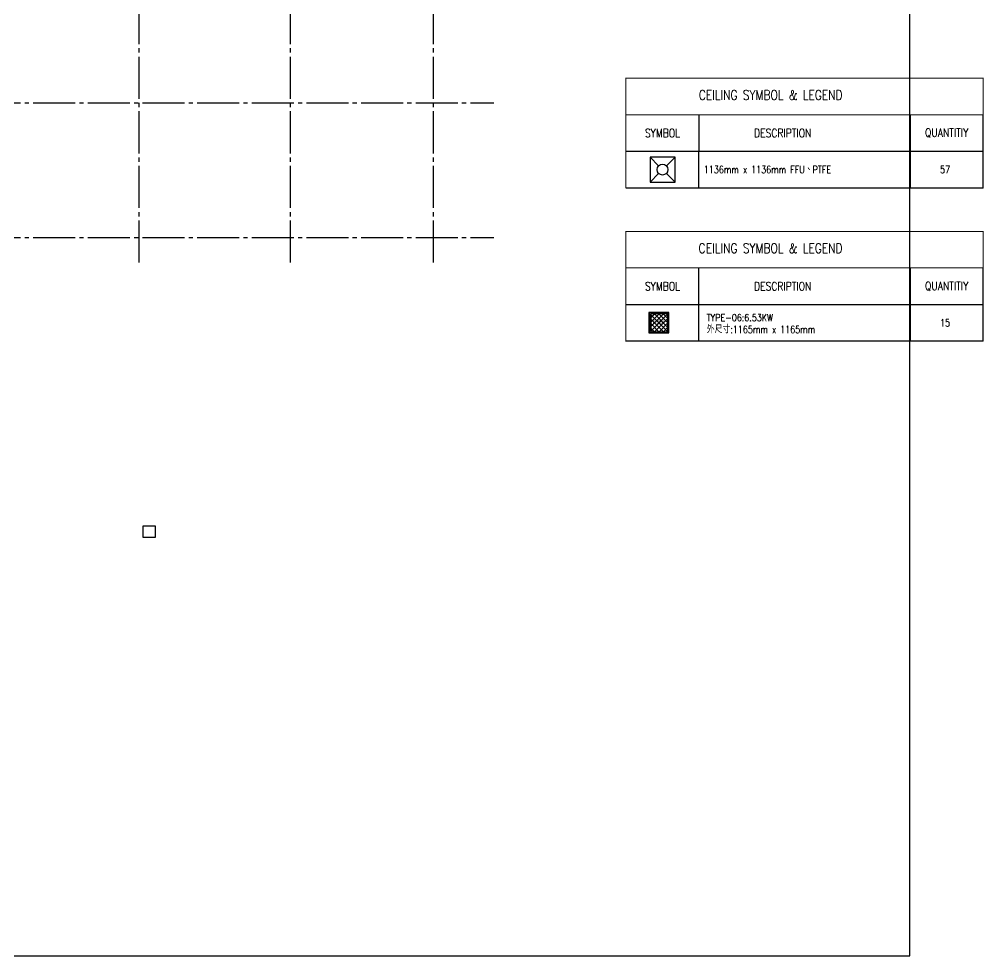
# Model space of a CAD drawing. Header units: millimetres. Extents: x -48783 to 40488, y 6477 to 32964.
# Drawn here: x 24487 to 30223, y 6477 to 12047 of the extents above; entities that cross this region are included whole.
import ezdxf
from ezdxf.enums import TextEntityAlignment as Align

# ---------------------------------------------------------------- set-up
doc = ezdxf.new("R2010")
doc.units = ezdxf.units.MM
doc.header["$LTSCALE"] = 100
doc.linetypes.add('X-N-FAB-L20$0$COL-CEN-LIN', pattern=[3.25, 2.5, -0.25, 0.25, -0.25])
for name, color, linetype in [('0-XREF', 7, 'Continuous'), ('188K-SM-03-F1-L20-MECH-DCC-Y2257103$0$0-H-FFU-TXT', 7, 'Continuous'), ('188K-SM-03-F1-L20-MECH-DCC-Y2257103$0$0-kate-DCC', 1, 'Continuous'), ('188K-SM-03-F1-L20-MECH-DCC-Y2257103$0$0-kate-DCC-TYPE', 7, 'Continuous'), ('188K-SM-06-F1-L20-ELEC-LIGHT-Y2257103$0$0_XREF', 8, 'Continuous'), ('188K-SM-06-F1-L20-HVAC-FFU-Y2257103$0$0-H-FFU-TXT', 7, 'Continuous'), ('188K-SM-06-F1-L20-HVAC-FFU-Y2257103$0$AC-FFU-ULPA', 4, 'Continuous'), ('X-N-FAB-L20$0$BLOCK', 8, 'Continuous'), ('X-N-FAB-L20$0$CCL', 8, 'X-N-FAB-L20$0$COL-CEN-LIN')]:
    doc.layers.add(name, color=color, linetype=linetype)
doc.styles.add('188K-SM-03-F1-L20-MECH-DCC-Y2257103$0$aa-txt', font='simplex.shx', dxfattribs={"width": 0.8, "bigfont": 'chineset.shx'})
doc.styles.add('188K-SM-03-F1-L20-MECH-DCC-Y2257103$0$Standard', font='arial.ttf')
doc.styles.add('188K-SM-06-F1-L20-HVAC-FFU-Y2257103$0$aa-txt', font='simplex.shx', dxfattribs={"width": 0.8, "bigfont": 'chineset.shx'})

# ---------------------------------------------------------------- blocks, each defined once
blk = doc.blocks.new('188K-SM-06-F1-L20-ELEC-LIGHT-Y2257103')
at = {"layer": '188K-SM-06-F1-L20-ELEC-LIGHT-Y2257103$0$0_XREF', "ltscale": 1000}
blk.add_lwpolyline([(25225, 9035), (25295, 9035), (25295, 8965), (25225, 8965)], close=True, dxfattribs=at)
blk = doc.blocks.new('188K-SM-06-F1-L20-HVAC-FFU-Y2257103$0$H-FU-U-12x12')
for p, q in [((423, 777), (28, 1172)), ((777, 777), (1172, 1172)), ((28, 28), (423, 423)), ((1172, 28), (777, 423))]:
    blk.add_line(p, q)
blk.add_lwpolyline([(1172, 28), (1172, 1172), (28, 1172), (28, 28)], close=True)
blk.add_circle((600, 600), 250)
at = {"layer": 'DefPoints'}
blk.add_lwpolyline([(1200, 1200), (0, 1200), (0, 0), (1200, 0)], close=True, dxfattribs=at)
blk = doc.blocks.new('188K-SM-06-F1-L20-HVAC-FFU-Y2257103$0$H-FFU-ULPA')
for p, q in [((423, 777), (28, 1172)), ((777, 777), (1172, 1172)), ((28, 28), (423, 423)), ((1172, 28), (777, 423))]:
    blk.add_line(p, q)
blk.add_lwpolyline([(1172, 28), (1172, 1172), (28, 1172), (28, 28)], close=True)
blk.add_circle((600, 600), 250)
blk = doc.blocks.new('188K-SM-06-F1-L20-HVAC-FFU-Y2257103')
blk.add_line((29785.7, 11479.8), (29785.7, 11045.6))
at = {"layer": '188K-SM-06-F1-L20-HVAC-FFU-Y2257103$0$0-H-FFU-TXT'}
for p, q in [((28529.6, 11045.4), (28529.8, 11479.4)), ((30219.9, 11045.6), (30220.1, 11480.5)), ((28095.5, 11262.3), (30220, 11262.8)), ((28095.6, 11045.2), (30220, 11045.6))]:
    blk.add_line(p, q, dxfattribs=at)
at = {"layer": '188K-SM-06-F1-L20-HVAC-FFU-Y2257103$0$0-H-FFU-TXT', "const_width": 6.03}
for points in [[(30220, 11697), (30219.9, 11045.6), (28095.4, 11045.2), (28095.5, 11696.6), (30220, 11697)], [(28095.5, 11479.4), (30220, 11479.9)]]:
    blk.add_lwpolyline(points, dxfattribs=at)
at = {"layer": '188K-SM-06-F1-L20-HVAC-FFU-Y2257103$0$AC-FFU-ULPA'}
for name, p, xscale, yscale, zscale in [('188K-SM-06-F1-L20-HVAC-FFU-Y2257103$0$H-FU-U-12x12', (18060, 14737.7), -0.09999999999999432, 0.09999999999999432, 0.09999999999999432), ('188K-SM-06-F1-L20-HVAC-FFU-Y2257103$0$H-FU-U-12x12', (18300, 14737.7), -0.09999999999999432, 0.09999999999999432, 0.09999999999999432), ('188K-SM-06-F1-L20-HVAC-FFU-Y2257103$0$H-FU-U-12x12', (18540, 14737.7), -0.09999999999999432, 0.09999999999999432, 0.09999999999999432), ('188K-SM-06-F1-L20-HVAC-FFU-Y2257103$0$H-FU-U-12x12', (18780, 14737.7), -0.09999999999999432, 0.09999999999999432, 0.09999999999999432), ('188K-SM-06-F1-L20-HVAC-FFU-Y2257103$0$H-FU-U-12x12', (19020, 14737.7), -0.09999999999999432, 0.09999999999999432, 0.09999999999999432), ('188K-SM-06-F1-L20-HVAC-FFU-Y2257103$0$H-FU-U-12x12', (19260, 14737.7), -0.09999999999999432, 0.09999999999999432, 0.09999999999999432), ('188K-SM-06-F1-L20-HVAC-FFU-Y2257103$0$H-FU-U-12x12', (19500, 14737.8), -0.09999999999999432, 0.09999999999999432, 0.09999999999999432), ('188K-SM-06-F1-L20-HVAC-FFU-Y2257103$0$H-FU-U-12x12', (19740, 14737.8), -0.09999999999999432, 0.09999999999999432, 0.09999999999999432), ('188K-SM-06-F1-L20-HVAC-FFU-Y2257103$0$H-FU-U-12x12', (19980, 14737.7), -0.09999999999999432, 0.09999999999999432, 0.09999999999999432), ('188K-SM-06-F1-L20-HVAC-FFU-Y2257103$0$H-FU-U-12x12', (20220, 14737.8), -0.09999999999999432, 0.09999999999999432, 0.09999999999999432), ('188K-SM-06-F1-L20-HVAC-FFU-Y2257103$0$H-FU-U-12x12', (20460, 14737.8), -0.09999999999999432, 0.09999999999999432, 0.09999999999999432), ('188K-SM-06-F1-L20-HVAC-FFU-Y2257103$0$H-FU-U-12x12', (20700, 14737.8), -0.09999999999999432, 0.09999999999999432, 0.09999999999999432), ('188K-SM-06-F1-L20-HVAC-FFU-Y2257103$0$H-FU-U-12x12', (18180, 14617.7), -0.09999999999999432, 0.09999999999999432, 0.09999999999999432), ('188K-SM-06-F1-L20-HVAC-FFU-Y2257103$0$H-FU-U-12x12', (19620, 14617.8), -0.09999999999999432, 0.09999999999999432, 0.09999999999999432), ('188K-SM-06-F1-L20-HVAC-FFU-Y2257103$0$H-FU-U-12x12', (17820, 14497.7), -0.09999999999999432, 0.09999999999999432, 0.09999999999999432), ('188K-SM-06-F1-L20-HVAC-FFU-Y2257103$0$H-FU-U-12x12', (18060, 14497.7), -0.09999999999999432, 0.09999999999999432, 0.09999999999999432), ('188K-SM-06-F1-L20-HVAC-FFU-Y2257103$0$H-FU-U-12x12', (18300, 14497.7), -0.09999999999999432, 0.09999999999999432, 0.09999999999999432), ('188K-SM-06-F1-L20-HVAC-FFU-Y2257103$0$H-FU-U-12x12', (18540, 14497.7), -0.09999999999999432, 0.09999999999999432, 0.09999999999999432), ('188K-SM-06-F1-L20-HVAC-FFU-Y2257103$0$H-FU-U-12x12', (18780, 14497.7), -0.09999999999999432, 0.09999999999999432, 0.09999999999999432), ('188K-SM-06-F1-L20-HVAC-FFU-Y2257103$0$H-FU-U-12x12', (19020, 14497.7), -0.09999999999999432, 0.09999999999999432, 0.09999999999999432), ('188K-SM-06-F1-L20-HVAC-FFU-Y2257103$0$H-FU-U-12x12', (19260, 14497.7), -0.09999999999999432, 0.09999999999999432, 0.09999999999999432), ('188K-SM-06-F1-L20-HVAC-FFU-Y2257103$0$H-FU-U-12x12', (19500, 14497.8), -0.09999999999999432, 0.09999999999999432, 0.09999999999999432), ('188K-SM-06-F1-L20-HVAC-FFU-Y2257103$0$H-FU-U-12x12', (19740, 14497.8), -0.09999999999999432, 0.09999999999999432, 0.09999999999999432), ('188K-SM-06-F1-L20-HVAC-FFU-Y2257103$0$H-FU-U-12x12', (19980, 14497.7), -0.09999999999999432, 0.09999999999999432, 0.09999999999999432), ('188K-SM-06-F1-L20-HVAC-FFU-Y2257103$0$H-FU-U-12x12', (20220, 14497.8), -0.09999999999999432, 0.09999999999999432, 0.09999999999999432), ('188K-SM-06-F1-L20-HVAC-FFU-Y2257103$0$H-FU-U-12x12', (20460, 14497.8), -0.09999999999999432, 0.09999999999999432, 0.09999999999999432), ('188K-SM-06-F1-L20-HVAC-FFU-Y2257103$0$H-FU-U-12x12', (20700, 14497.8), -0.09999999999999432, 0.09999999999999432, 0.09999999999999432), ('188K-SM-06-F1-L20-HVAC-FFU-Y2257103$0$H-FU-U-12x12', (18660, 14377.7), -0.09999999999999432, 0.09999999999999432, 0.09999999999999432), ('188K-SM-06-F1-L20-HVAC-FFU-Y2257103$0$H-FU-U-12x12', (20100, 14377.8), -0.09999999999999432, 0.09999999999999432, 0.09999999999999432), ('188K-SM-06-F1-L20-HVAC-FFU-Y2257103$0$H-FU-U-12x12', (17820, 14257.7), -0.09999999999999432, 0.09999999999999432, 0.09999999999999432), ('188K-SM-06-F1-L20-HVAC-FFU-Y2257103$0$H-FU-U-12x12', (18060, 14257.7), -0.09999999999999432, 0.09999999999999432, 0.09999999999999432), ('188K-SM-06-F1-L20-HVAC-FFU-Y2257103$0$H-FU-U-12x12', (18300, 14257.7), -0.09999999999999432, 0.09999999999999432, 0.09999999999999432), ('188K-SM-06-F1-L20-HVAC-FFU-Y2257103$0$H-FU-U-12x12', (18540, 14257.7), -0.09999999999999432, 0.09999999999999432, 0.09999999999999432), ('188K-SM-06-F1-L20-HVAC-FFU-Y2257103$0$H-FU-U-12x12', (18780, 14257.7), -0.09999999999999432, 0.09999999999999432, 0.09999999999999432), ('188K-SM-06-F1-L20-HVAC-FFU-Y2257103$0$H-FU-U-12x12', (19020, 14257.7), -0.09999999999999432, 0.09999999999999432, 0.09999999999999432), ('188K-SM-06-F1-L20-HVAC-FFU-Y2257103$0$H-FU-U-12x12', (19260, 14257.7), -0.09999999999999432, 0.09999999999999432, 0.09999999999999432), ('188K-SM-06-F1-L20-HVAC-FFU-Y2257103$0$H-FU-U-12x12', (19500, 14257.8), -0.09999999999999432, 0.09999999999999432, 0.09999999999999432), ('188K-SM-06-F1-L20-HVAC-FFU-Y2257103$0$H-FU-U-12x12', (19740, 14257.8), -0.09999999999999432, 0.09999999999999432, 0.09999999999999432), ('188K-SM-06-F1-L20-HVAC-FFU-Y2257103$0$H-FU-U-12x12', (19980, 14257.7), -0.09999999999999432, 0.09999999999999432, 0.09999999999999432), ('188K-SM-06-F1-L20-HVAC-FFU-Y2257103$0$H-FU-U-12x12', (20220, 14257.8), -0.09999999999999432, 0.09999999999999432, 0.09999999999999432), ('188K-SM-06-F1-L20-HVAC-FFU-Y2257103$0$H-FU-U-12x12', (20460, 14257.8), -0.09999999999999432, 0.09999999999999432, 0.09999999999999432), ('188K-SM-06-F1-L20-HVAC-FFU-Y2257103$0$H-FU-U-12x12', (20700, 14257.8), -0.09999999999999432, 0.09999999999999432, 0.09999999999999432), ('188K-SM-06-F1-L20-HVAC-FFU-Y2257103$0$H-FU-U-12x12', (19140, 14137.7), -0.09999999999999432, 0.09999999999999432, 0.09999999999999432), ('188K-SM-06-F1-L20-HVAC-FFU-Y2257103$0$H-FU-U-12x12', (20580, 14137.8), -0.09999999999999432, 0.09999999999999432, 0.09999999999999432), ('188K-SM-06-F1-L20-HVAC-FFU-Y2257103$0$H-FU-U-12x12', (17820, 14017.7), -0.09999999999999432, 0.09999999999999432, 0.09999999999999432), ('188K-SM-06-F1-L20-HVAC-FFU-Y2257103$0$H-FU-U-12x12', (18060, 14017.7), -0.09999999999999432, 0.09999999999999432, 0.09999999999999432), ('188K-SM-06-F1-L20-HVAC-FFU-Y2257103$0$H-FU-U-12x12', (18300, 14017.7), -0.09999999999999432, 0.09999999999999432, 0.09999999999999432), ('188K-SM-06-F1-L20-HVAC-FFU-Y2257103$0$H-FU-U-12x12', (18540, 14017.7), -0.09999999999999432, 0.09999999999999432, 0.09999999999999432), ('188K-SM-06-F1-L20-HVAC-FFU-Y2257103$0$H-FU-U-12x12', (18780, 14017.7), -0.09999999999999432, 0.09999999999999432, 0.09999999999999432), ('188K-SM-06-F1-L20-HVAC-FFU-Y2257103$0$H-FU-U-12x12', (19020, 14017.7), -0.09999999999999432, 0.09999999999999432, 0.09999999999999432), ('188K-SM-06-F1-L20-HVAC-FFU-Y2257103$0$H-FU-U-12x12', (19260, 14017.7), -0.09999999999999432, 0.09999999999999432, 0.09999999999999432), ('188K-SM-06-F1-L20-HVAC-FFU-Y2257103$0$H-FU-U-12x12', (19500, 14017.8), -0.09999999999999432, 0.09999999999999432, 0.09999999999999432), ('188K-SM-06-F1-L20-HVAC-FFU-Y2257103$0$H-FU-U-12x12', (19740, 14017.8), -0.09999999999999432, 0.09999999999999432, 0.09999999999999432), ('188K-SM-06-F1-L20-HVAC-FFU-Y2257103$0$H-FU-U-12x12', (19980, 14017.8), -0.09999999999999432, 0.09999999999999432, 0.09999999999999432), ('188K-SM-06-F1-L20-HVAC-FFU-Y2257103$0$H-FU-U-12x12', (20220, 14017.8), -0.09999999999999432, 0.09999999999999432, 0.09999999999999432), ('188K-SM-06-F1-L20-HVAC-FFU-Y2257103$0$H-FU-U-12x12', (20460, 14017.8), -0.09999999999999432, 0.09999999999999432, 0.09999999999999432), ('188K-SM-06-F1-L20-HVAC-FFU-Y2257103$0$H-FU-U-12x12', (20700, 14017.8), -0.09999999999999432, 0.09999999999999432, 0.09999999999999432), ('188K-SM-06-F1-L20-HVAC-FFU-Y2257103$0$H-FFU-ULPA', (28234.7, 11075.7), 0.13, 0.13, 0.13)]:
    blk.add_blockref(name, p, dxfattribs=dict(at, xscale=xscale, yscale=yscale, zscale=zscale))
at = {"layer": '188K-SM-06-F1-L20-HVAC-FFU-Y2257103$0$0-H-FFU-TXT', "style": '188K-SM-06-F1-L20-HVAC-FFU-Y2257103$0$aa-txt', "width": 0.8}
for s, height, p in [('CEILING SYMBOL & LEGEND', 57.9, (28955.6, 11597.1)), ('SYMBOL', 50, (28312.6, 11370.9)), ('DESCRIPTION', 50, (29028, 11370.9)), ('QUANTITIY', 50, (30002.8, 11370.7))]:
    blk.add_text(s, height=height, dxfattribs=at).set_placement(p, align=Align.MIDDLE)
for s, height, p in [('1136mm x 1136mm FFU、PTFE', 43.425, (28558.7, 11153.7)), ('57', 43.42, (29963.5, 11153.7))]:
    blk.add_text(s, height=height, dxfattribs=at).set_placement(p, align=Align.MIDDLE_LEFT)
blk = doc.blocks.new('X-N-FAB-L20$0$A$C20c95bda')
at = {"layer": 'X-N-FAB-L20$0$CCL'}
for p, q in [((26220, 0), (26220, 9160)), ((27120, 0), (27120, 9160)), ((27970, 0), (27970, 9160)), ((240, 950), (28330, 950)), ((240, 150), (28330, 150))]:
    blk.add_line(p, q, dxfattribs=at)
blk = doc.blocks.new('X-N-FAB-L20')
at = {"layer": 'DefPoints'}
blk.add_lwpolyline([(-5216.5, 24477.2), (-5216.5, 6477.2), (29783.5, 6477.2), (29783.5, 24477.2)], close=True, dxfattribs=at)
at = {"layer": 'X-N-FAB-L20$0$BLOCK'}
blk.add_blockref('X-N-FAB-L20$0$A$C20c95bda', (-1020, 10600), dxfattribs=at)
blk = doc.blocks.new('188K-SM-03-F1-L20-MECH-DCC-Y2257103$0$AP6C-TYPE-8-1165x1165-平躺-R')
at = {"layer": '188K-SM-03-F1-L20-MECH-DCC-Y2257103$0$0-kate-DCC'}
h = blk.add_hatch(dxfattribs=at)
h.set_pattern_fill('ANSI37', color=256, scale=150, angle=360, style=0)
h.set_pattern_definition([(45, (-19933.408, -9746.202), (-13.258252, 13.258252), []), (135, (-19933.408, -9746.202), (-13.258252, -13.258252), [])])
h.paths.add_polyline_path([(4.8, 14.2), (115.2, 14.2), (115.2, 114.2), (4.8, 114.2)])
for p, q in [((118.2, 114.2), (1.8, 114.2)), ((118.2, 14.2), (1.8, 14.2)), ((11.8, 10.1), (108.2, 10.1)), ((108.2, 5.9), (11.8, 5.9))]:
    blk.add_line(p, q, dxfattribs=at)
at = {"layer": '188K-SM-03-F1-L20-MECH-DCC-Y2257103$0$0-kate-DCC', "color": 7}
blk.add_lwpolyline([(0, 0), (120, 0), (120, 120), (0, 120)], close=True, dxfattribs=at)
at = {"layer": '188K-SM-03-F1-L20-MECH-DCC-Y2257103$0$0-kate-DCC'}
for points in [[(1.8, 1.8), (118.2, 1.8), (118.2, 118.2), (1.8, 118.2)], [(4.8, 114.2), (115.2, 114.2), (115.2, 14.2), (4.8, 14.2)]]:
    blk.add_lwpolyline(points, close=True, dxfattribs=at)
for centre in [(11.8, 8), (108.2, 8)]:
    blk.add_circle(centre, 2.1, dxfattribs=at)
at = {"layer": '188K-SM-03-F1-L20-MECH-DCC-Y2257103$0$0-kate-DCC', "style": '188K-SM-03-F1-L20-MECH-DCC-Y2257103$0$Standard', "width": 0.9}
for s, p in [('R', (11.2, 26.9)), ('S', (107.6, 24.4))]:
    blk.add_text(s, height=10, dxfattribs=at).set_placement(p, align=Align.MIDDLE_CENTER)
at = {"layer": '188K-SM-03-F1-L20-MECH-DCC-Y2257103$0$0-kate-DCC-TYPE', "style": '188K-SM-03-F1-L20-MECH-DCC-Y2257103$0$Standard', "width": 0.75}
blk.add_text('6-32A', height=20, rotation=90, dxfattribs=at).set_placement((66.2, 23.3))
blk = doc.blocks.new('188K-SM-03-F1-L20-MECH-DCC-Y2257103')
blk.add_line((29785.6, 10568.4), (29785.6, 10134.2))
at = {"layer": '188K-SM-03-F1-L20-MECH-DCC-Y2257103$0$0-H-FFU-TXT'}
for p, q in [((28529.6, 10134), (28529.7, 10568.1)), ((30219.9, 10134.2), (30220, 10569.1)), ((28095.4, 10350.9), (30219.9, 10351.4)), ((28095.5, 10133.8), (30220, 10134.3))]:
    blk.add_line(p, q, dxfattribs=at)
at = {"layer": '188K-SM-03-F1-L20-MECH-DCC-Y2257103$0$0-H-FFU-TXT', "const_width": 6.03}
for points in [[(30219.9, 10785.6), (30219.9, 10134.3), (28095.4, 10133.8), (28095.4, 10785.2), (30219.9, 10785.6)], [(28095.4, 10568.1), (30219.9, 10568.5)]]:
    blk.add_lwpolyline(points, dxfattribs=at)
at = {"layer": '188K-SM-03-F1-L20-MECH-DCC-Y2257103$0$0-kate-DCC', "rotation": 270}
blk.add_blockref('188K-SM-03-F1-L20-MECH-DCC-Y2257103$0$AP6C-TYPE-8-1165x1165-平躺-R', (28230.9, 10302.4), dxfattribs=at)
at = {"layer": '188K-SM-03-F1-L20-MECH-DCC-Y2257103$0$0-H-FFU-TXT', "style": '188K-SM-03-F1-L20-MECH-DCC-Y2257103$0$aa-txt', "width": 0.8}
for s, height, p in [('CEILING SYMBOL & LEGEND', 57.9, (28955.5, 10685.8)), ('SYMBOL', 50, (28312.6, 10459.5)), ('DESCRIPTION', 50, (29027.9, 10459.5)), ('QUANTITIY', 50, (30002.8, 10459.3))]:
    blk.add_text(s, height=height, dxfattribs=at).set_placement(p, align=Align.MIDDLE)
for s, height, p in [('TYPE-06:6.53KW', 43.425, (28575.7, 10272.5)), ('外尺寸:1165mm x 1165mm', 43.425, (28575.7, 10202.5)), ('15', 43.42, (29963.4, 10242.4))]:
    blk.add_text(s, height=height, dxfattribs=at).set_placement(p, align=Align.MIDDLE_LEFT)

msp = doc.modelspace()

# ---------------------------------------------------------------- block references
at = {"layer": '0-XREF'}
for name in ['188K-SM-06-F1-L20-ELEC-LIGHT-Y2257103', '188K-SM-03-F1-L20-MECH-DCC-Y2257103', 'X-N-FAB-L20', '188K-SM-06-F1-L20-HVAC-FFU-Y2257103']:
    msp.add_blockref(name, (0, 0), dxfattribs=at)

doc.saveas('drawing.dxf')
